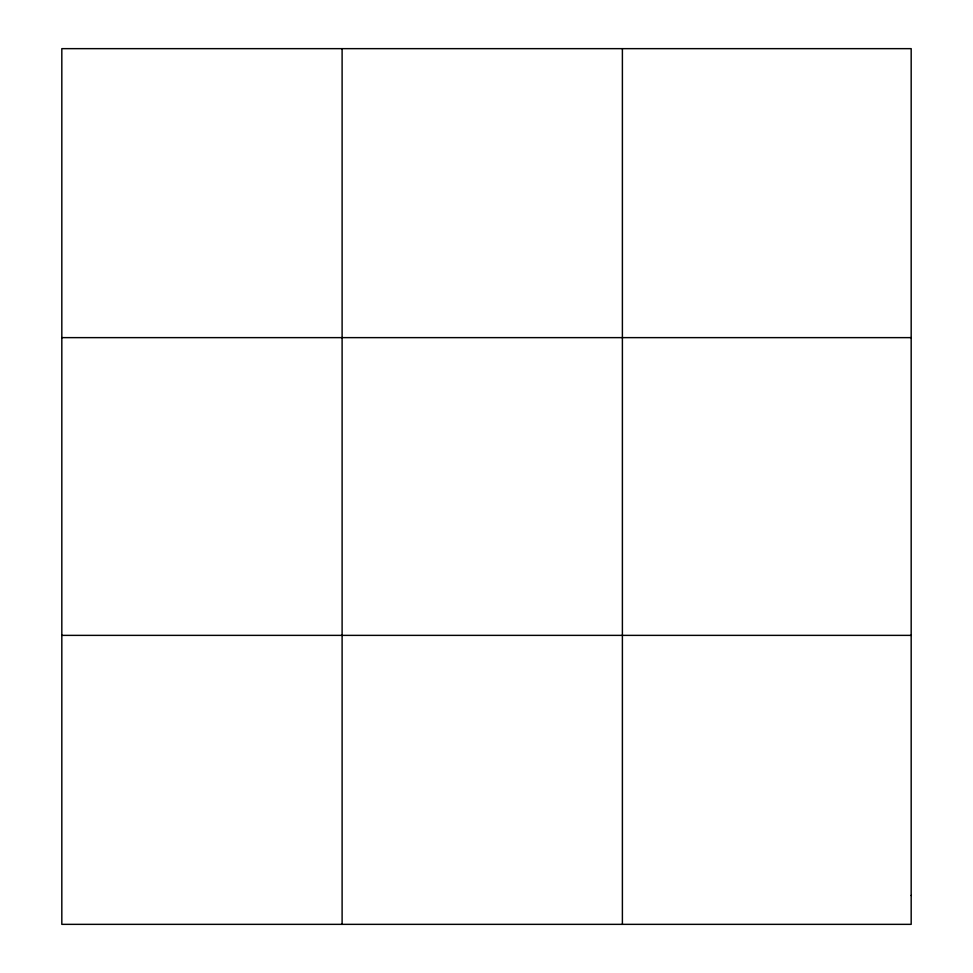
<?xml version="1.0" encoding="UTF-8"?>
<svg xmlns="http://www.w3.org/2000/svg" width="973" height="973" viewBox="0 0 973 973"><rect width="100%" height="100%" fill="white"/><g stroke="black" fill="none" stroke-linecap="round" stroke-linejoin="round"><path stroke-width="1.46" d="M342.107 48.65L342.107 924.35M622.392 48.65L622.392 924.35M61.822 337.631L911.178 337.631M61.822 635.369L911.178 635.369M911.178 895.452L911.178 924.35L61.822 924.35L61.822 48.65L911.178 48.65L911.178 895.452"/></g></svg>
